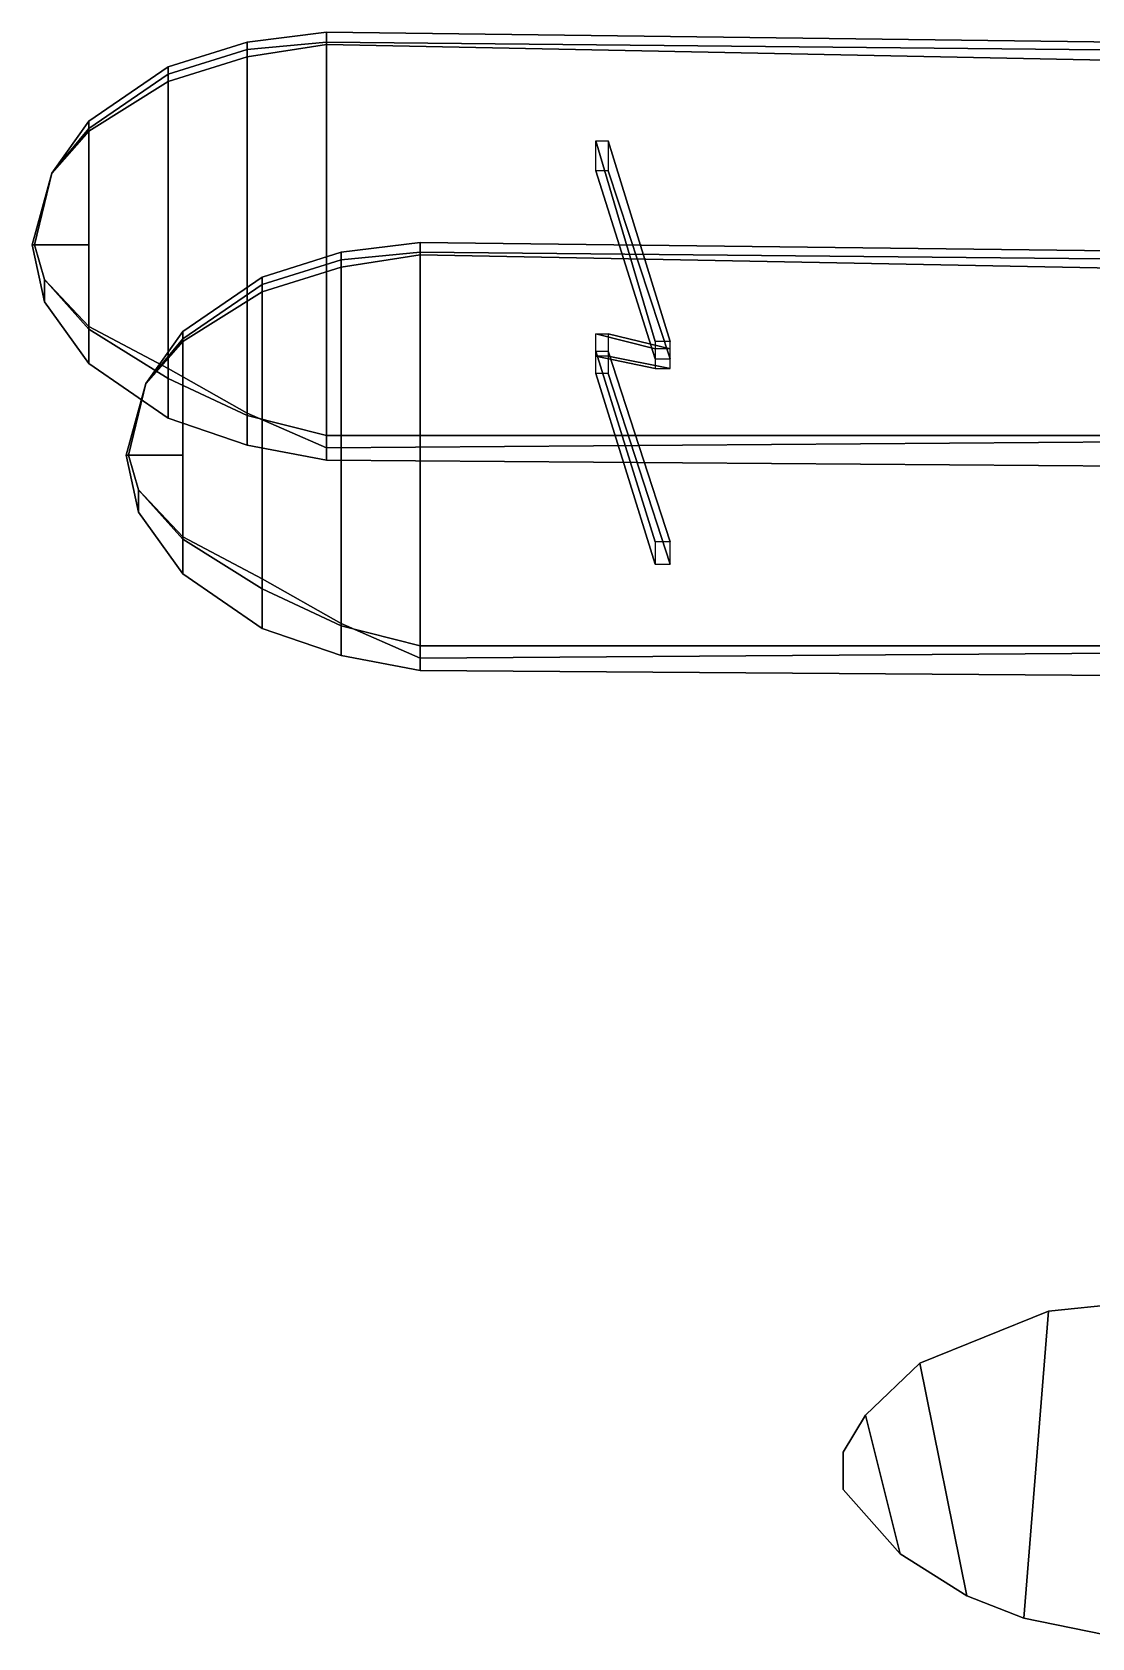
# Model space of a CAD drawing. Header units: millimetres. Extents: x -5.7 to 5.7, y -4.2 to 4.
# Drawn here: x -5.71 to -1.42, y -3.86 to 2.63 of the extents above; entities that cross this region are included whole.
import ezdxf

# ---------------------------------------------------------------- set-up
doc = ezdxf.new("R2010")
doc.units = ezdxf.units.MM
doc.layers.add('wing2', color=1, linetype='Continuous')
doc.layers.add('wing_holder2', color=5, linetype='Continuous')

msp = doc.modelspace()

# ---------------------------------------------------------------- linework, layer by layer
for points in [[(-1.31, -2.51, 0.42), (-1.6, -2.54, 0.42), (-1.7, -3.78, 0.42), (-1.31, -3.86, 0.42)], [(-1.31, -3.86, 0.42), (-1.7, -3.78, 0.42), (-1.6, -2.54, 0.42), (-1.31, -2.51, 0.42)], [(-1.7, -3.78, 0.42), (-1.93, -3.69, 0.42), (-2.12, -2.75, 0.42), (-1.6, -2.54, 0.42)], [(-1.6, -2.54, 0.42), (-2.12, -2.75, 0.42), (-1.93, -3.69, 0.42), (-1.7, -3.78, 0.42)], [(-2.12, -2.75, 0.42), (-2.34, -2.96, 0.42), (-2.2, -3.52, 0.42), (-1.93, -3.69, 0.42)], [(-1.93, -3.69, 0.42), (-2.2, -3.52, 0.42), (-2.34, -2.96, 0.42), (-2.12, -2.75, 0.42)], [(-2.2, -3.52, 0.42), (-2.43, -3.26, 0.42), (-2.43, -3.11, 0.42), (-2.34, -2.96, 0.42)], [(-2.34, -2.96, 0.42), (-2.43, -3.11, 0.42), (-2.43, -3.26, 0.42), (-2.2, -3.52, 0.42)]]:
    msp.add_3dface(points)
at = {"layer": 'wing2'}
for points in [[(-4.84, 2.59, 1.33), (-4.52, 2.63, 1.32), (-4.52, 2.58, 1.47), (-4.84, 2.53, 1.47)], [(-4.84, 2.56, 1.26), (-4.52, 2.59, 1.25), (-4.52, 2.63, 1.32), (-4.84, 2.59, 1.33)], [(-4.52, 2.63, 1.32), (-0.56, 2.58, 1.22), (-0.56, 2.5, 1.36), (-4.52, 2.58, 1.47)], [(-4.52, 2.59, 1.25), (-0.56, 2.55, 1.14), (-0.56, 2.58, 1.22), (-4.52, 2.63, 1.32)], [(-5.16, 2.49, 1.34), (-4.84, 2.59, 1.33), (-4.84, 2.53, 1.47), (-5.16, 2.43, 1.46)], [(-5.16, 2.46, 1.28), (-4.84, 2.56, 1.26), (-4.84, 2.59, 1.33), (-5.16, 2.49, 1.34)], [(-4.84, 1.09, 1.26), (-4.84, 2.56, 1.26), (-5.16, 2.46, 1.28), (-5.16, 1.27, 1.28)], [(-4.52, 0.95, 1.25), (-4.52, 2.59, 1.25), (-4.84, 2.56, 1.26), (-4.84, 1.09, 1.26)], [(-4.84, 2.53, 1.47), (-4.52, 2.58, 1.47), (-4.52, 1, 1.47), (-4.84, 1.08, 1.47)], [(-0.56, 0.98, 1.14), (-0.56, 2.55, 1.14), (-4.52, 2.59, 1.25), (-4.52, 0.95, 1.25)], [(-4.52, 2.58, 1.47), (-0.56, 2.5, 1.36), (-0.56, 1, 1.36), (-4.52, 1, 1.47)], [(-5.48, 2.27, 1.35), (-5.16, 2.49, 1.34), (-5.16, 2.43, 1.46), (-5.48, 2.23, 1.43)], [(-5.48, 2.24, 1.3), (-5.16, 2.46, 1.28), (-5.16, 2.49, 1.34), (-5.48, 2.27, 1.35)], [(-5.16, 2.43, 1.46), (-4.84, 2.53, 1.47), (-4.84, 1.08, 1.47), (-5.16, 1.23, 1.46)], [(-5.16, 1.27, 1.28), (-5.16, 2.46, 1.28), (-5.48, 2.24, 1.3), (-5.48, 1.44, 1.3)], [(-5.48, 2.23, 1.43), (-5.16, 2.43, 1.46), (-5.16, 1.23, 1.46), (-5.48, 1.43, 1.43)], [(-5.48, 1.77, 1.3), (-5.48, 2.24, 1.3), (-5.63, 2.06, 1.35), (-5.7, 1.77, 1.35)], [(-5.63, 2.06, 1.35), (-5.48, 2.23, 1.43), (-5.48, 1.77, 1.43), (-5.7, 1.77, 1.37)], [(-5.63, 2.06, 1.35), (-5.48, 2.27, 1.35), (-5.48, 2.23, 1.43), (-5.63, 2.06, 1.35)], [(-5.63, 2.06, 1.35), (-5.48, 2.24, 1.3), (-5.48, 2.27, 1.35), (-5.63, 2.06, 1.35)], [(-5.71, 1.77, 1.36), (-5.63, 2.06, 1.35), (-5.63, 2.06, 1.35), (-5.7, 1.77, 1.37)], [(-5.7, 1.77, 1.35), (-5.63, 2.06, 1.35), (-5.63, 2.06, 1.35), (-5.71, 1.77, 1.36)], [(-5.66, 1.54, 1.35), (-5.71, 1.77, 1.36), (-5.7, 1.77, 1.37), (-5.66, 1.63, 1.39)], [(-5.66, 1.63, 1.33), (-5.7, 1.77, 1.35), (-5.71, 1.77, 1.36), (-5.66, 1.54, 1.35)], [(-5.7, 1.77, 1.37), (-5.48, 1.77, 1.43), (-5.48, 1.43, 1.43), (-5.66, 1.63, 1.39)], [(-5.48, 1.44, 1.3), (-5.48, 1.77, 1.3), (-5.7, 1.77, 1.35), (-5.66, 1.63, 1.33)], [(-4.46, 1.74, -0.45), (-4.14, 1.78, -0.46), (-4.14, 1.73, -0.31), (-4.46, 1.68, -0.31)], [(-4.46, 1.71, -0.52), (-4.14, 1.74, -0.53), (-4.14, 1.78, -0.46), (-4.46, 1.74, -0.45)], [(-4.14, 1.78, -0.46), (0, 1.73, -0.56), (0, 1.65, -0.42), (-4.14, 1.73, -0.31)], [(-4.14, 1.74, -0.53), (0, 1.7, -0.64), (0, 1.73, -0.56), (-4.14, 1.78, -0.46)], [(-4.78, 1.64, -0.44), (-4.46, 1.74, -0.45), (-4.46, 1.68, -0.31), (-4.78, 1.58, -0.32)], [(-4.78, 1.61, -0.5), (-4.46, 1.71, -0.52), (-4.46, 1.74, -0.45), (-4.78, 1.64, -0.44)], [(-4.46, 0.24, -0.52), (-4.46, 1.71, -0.52), (-4.78, 1.61, -0.5), (-4.78, 0.42, -0.5)], [(-4.14, 0.1, -0.53), (-4.14, 1.74, -0.53), (-4.46, 1.71, -0.52), (-4.46, 0.24, -0.52)], [(-4.46, 1.68, -0.31), (-4.14, 1.73, -0.31), (-4.14, 0.15, -0.31), (-4.46, 0.23, -0.31)], [(0, 0.13, -0.64), (0, 1.7, -0.64), (-4.14, 1.74, -0.53), (-4.14, 0.1, -0.53)], [(-4.14, 1.73, -0.31), (0, 1.65, -0.42), (0, 0.15, -0.42), (-4.14, 0.15, -0.31)], [(-5.66, 1.63, 1.39), (-5.48, 1.43, 1.43), (-5.48, 1.29, 1.35), (-5.66, 1.54, 1.35)], [(-5.66, 1.54, 1.35), (-5.48, 1.29, 1.35), (-5.48, 1.44, 1.3), (-5.66, 1.63, 1.33)], [(-5.1, 1.42, -0.43), (-4.78, 1.64, -0.44), (-4.78, 1.58, -0.32), (-5.1, 1.38, -0.35)], [(-5.1, 1.39, -0.48), (-4.78, 1.61, -0.5), (-4.78, 1.64, -0.44), (-5.1, 1.42, -0.43)], [(-4.78, 1.58, -0.32), (-4.46, 1.68, -0.31), (-4.46, 0.23, -0.31), (-4.78, 0.38, -0.32)], [(-4.78, 0.42, -0.5), (-4.78, 1.61, -0.5), (-5.1, 1.39, -0.48), (-5.1, 0.59, -0.48)], [(-5.1, 1.38, -0.35), (-4.78, 1.58, -0.32), (-4.78, 0.38, -0.32), (-5.1, 0.58, -0.35)], [(-5.48, 1.29, 1.35), (-5.16, 1.07, 1.34), (-5.16, 1.27, 1.28), (-5.48, 1.44, 1.3)], [(-5.48, 1.43, 1.43), (-5.16, 1.23, 1.46), (-5.16, 1.07, 1.34), (-5.48, 1.29, 1.35)], [(-5.1, 0.92, -0.48), (-5.1, 1.39, -0.48), (-5.25, 1.21, -0.43), (-5.32, 0.92, -0.43)], [(-5.25, 1.21, -0.43), (-5.1, 1.38, -0.35), (-5.1, 0.92, -0.35), (-5.32, 0.92, -0.41)], [(-5.25, 1.21, -0.43), (-5.1, 1.42, -0.43), (-5.1, 1.38, -0.35), (-5.25, 1.21, -0.43)], [(-5.25, 1.21, -0.43), (-5.1, 1.39, -0.48), (-5.1, 1.42, -0.43), (-5.25, 1.21, -0.43)], [(-5.16, 1.07, 1.34), (-4.84, 0.96, 1.33), (-4.84, 1.09, 1.26), (-5.16, 1.27, 1.28)], [(-5.32, 0.92, -0.43), (-5.25, 1.21, -0.43), (-5.25, 1.21, -0.43), (-5.33, 0.92, -0.42)], [(-5.33, 0.92, -0.42), (-5.25, 1.21, -0.43), (-5.25, 1.21, -0.43), (-5.32, 0.92, -0.41)], [(-5.16, 1.23, 1.46), (-4.84, 1.08, 1.47), (-4.84, 0.96, 1.33), (-5.16, 1.07, 1.34)], [(-4.84, 0.96, 1.33), (-4.52, 0.9, 1.32), (-4.52, 0.95, 1.25), (-4.84, 1.09, 1.26)], [(-4.84, 1.08, 1.47), (-4.52, 1, 1.47), (-4.52, 0.9, 1.32), (-4.84, 0.96, 1.33)], [(-4.52, 1, 1.47), (-0.56, 1, 1.36), (-0.56, 0.87, 1.22), (-4.52, 0.9, 1.32)], [(-4.52, 0.9, 1.32), (-0.56, 0.87, 1.22), (-0.56, 0.98, 1.14), (-4.52, 0.95, 1.25)], [(-5.28, 0.78, -0.45), (-5.32, 0.92, -0.43), (-5.33, 0.92, -0.42), (-5.28, 0.69, -0.43)], [(-5.28, 0.69, -0.43), (-5.33, 0.92, -0.42), (-5.32, 0.92, -0.41), (-5.28, 0.78, -0.39)], [(-5.32, 0.92, -0.41), (-5.1, 0.92, -0.35), (-5.1, 0.58, -0.35), (-5.28, 0.78, -0.39)], [(-5.1, 0.59, -0.48), (-5.1, 0.92, -0.48), (-5.32, 0.92, -0.43), (-5.28, 0.78, -0.45)], [(-5.28, 0.78, -0.39), (-5.1, 0.58, -0.35), (-5.1, 0.44, -0.43), (-5.28, 0.69, -0.43)], [(-5.28, 0.69, -0.43), (-5.1, 0.44, -0.43), (-5.1, 0.59, -0.48), (-5.28, 0.78, -0.45)], [(-5.1, 0.44, -0.43), (-4.78, 0.22, -0.44), (-4.78, 0.42, -0.5), (-5.1, 0.59, -0.48)], [(-5.1, 0.58, -0.35), (-4.78, 0.38, -0.32), (-4.78, 0.22, -0.44), (-5.1, 0.44, -0.43)], [(-4.78, 0.22, -0.44), (-4.46, 0.11, -0.45), (-4.46, 0.24, -0.52), (-4.78, 0.42, -0.5)], [(-4.78, 0.38, -0.32), (-4.46, 0.23, -0.31), (-4.46, 0.11, -0.45), (-4.78, 0.22, -0.44)], [(-4.46, 0.11, -0.45), (-4.14, 0.05, -0.46), (-4.14, 0.1, -0.53), (-4.46, 0.24, -0.52)], [(-4.46, 0.23, -0.31), (-4.14, 0.15, -0.31), (-4.14, 0.05, -0.46), (-4.46, 0.11, -0.45)], [(-4.14, 0.15, -0.31), (0, 0.15, -0.42), (0, 0.02, -0.56), (-4.14, 0.05, -0.46)], [(-4.14, 0.05, -0.46), (0, 0.02, -0.56), (0, 0.13, -0.64), (-4.14, 0.1, -0.53)]]:
    msp.add_3dface(points, dxfattribs=at)
at = {"layer": 'wing_holder2'}
for points in [[(-3.38, 2.19, 1.23), (-3.13, 1.38, -0.36), (-3.19, 1.38, -0.36), (-3.43, 2.19, 1.23)], [(-3.19, 1.38, -0.36), (-3.19, 1.31, -0.36), (-3.43, 2.07, 1.23), (-3.43, 2.19, 1.23)], [(-3.38, 2.07, 1.23), (-3.13, 1.31, -0.36), (-3.13, 1.38, -0.36), (-3.38, 2.19, 1.23)], [(-3.43, 2.07, 1.23), (-3.19, 1.31, -0.36), (-3.13, 1.31, -0.36), (-3.38, 2.07, 1.23)], [(-3.38, 1.41, 1.23), (-3.13, 1.35, -0.36), (-3.19, 1.35, -0.36), (-3.43, 1.41, 1.23)], [(-3.19, 1.35, -0.36), (-3.19, 1.27, -0.36), (-3.43, 1.32, 1.23), (-3.43, 1.41, 1.23)], [(-3.38, 1.32, 1.23), (-3.13, 1.27, -0.36), (-3.13, 1.35, -0.36), (-3.38, 1.41, 1.23)], [(-3.19, 0.57, -0.4), (-3.19, 0.48, -0.4), (-3.43, 1.25, 1.23), (-3.43, 1.34, 1.23)], [(-3.38, 1.34, 1.23), (-3.13, 0.57, -0.4), (-3.19, 0.57, -0.4), (-3.43, 1.34, 1.23)], [(-3.43, 1.32, 1.23), (-3.19, 1.27, -0.36), (-3.13, 1.27, -0.36), (-3.38, 1.32, 1.23)], [(-3.38, 1.25, 1.23), (-3.13, 0.48, -0.4), (-3.13, 0.57, -0.4), (-3.38, 1.34, 1.23)], [(-3.43, 1.25, 1.23), (-3.19, 0.48, -0.4), (-3.13, 0.48, -0.4), (-3.38, 1.25, 1.23)]]:
    msp.add_3dface(points, dxfattribs=at)

doc.saveas('drawing.dxf')
